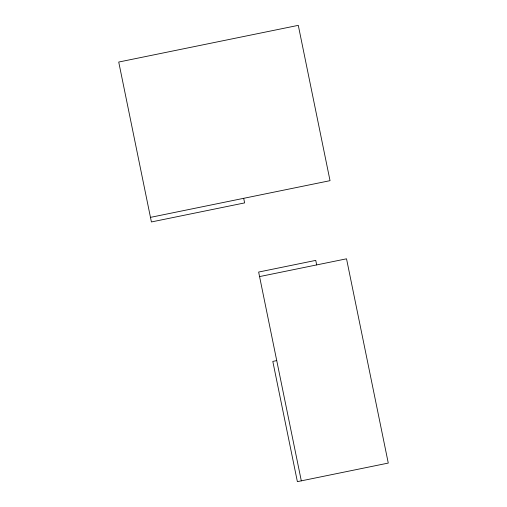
<?xml version="1.0" encoding="UTF-8"?>
<svg xmlns="http://www.w3.org/2000/svg" width="507" height="507" viewBox="0 0 507 507"><rect width="100%" height="100%" fill="white"/><g stroke="black" fill="none" stroke-linecap="round" stroke-linejoin="round"><path stroke-width="0.76" d="M150.471 217.37L330.032 180.669L298.287 25.35L118.727 62.044L151.409 221.952L244.628 202.901L243.69 198.319M259.565 276.588L346.528 258.811L388.273 463.075L297.381 481.65L272.804 361.402L276.733 360.604M316.679 264.914L315.753 260.383L258.64 272.056L301.31 480.845"/></g></svg>
